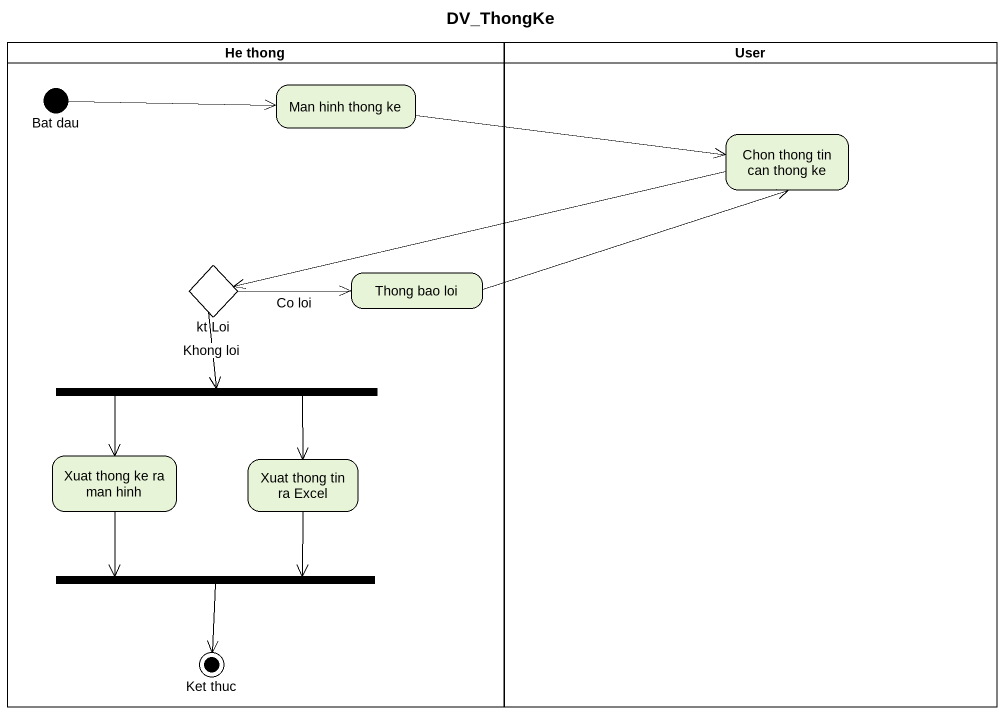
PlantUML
@startuml
title DV_ThongKe
hide empty description
state "He thong" as He_thong <<partition>> {
  state "Bat dau" as Bat_dau <<start>>
  state "Man hinh thong ke" as Man_hinh_thong_ke
  state "kt Loi" as kt_Loi <<choice>>
  state "Thong bao loi" as Thong_bao_loi
  state fork1 <<fork>>
  state "Xuat thong ke ra man hinh" as Xuat_thong_ke_ra_man_hinh
  state "Xuat thong tin ra Excel" as Xuat_thong_tin_ra_Excel
  state fork2 <<join>>
  state "Ket thuc" as Ket_thuc <<end>>
}
state User <<partition>> {
  state "Chon thong tin can thong ke" as Chon_thong_tin_can_thong_ke
}
Bat_dau -right-> Man_hinh_thong_ke
Man_hinh_thong_ke -right-> Chon_thong_tin_can_thong_ke
Chon_thong_tin_can_thong_ke -left-> kt_Loi
kt_Loi -right-> Thong_bao_loi : Co loi
kt_Loi --> fork1 : Khong loi
Thong_bao_loi -right-> Chon_thong_tin_can_thong_ke
fork1 --> Xuat_thong_ke_ra_man_hinh
fork1 --> Xuat_thong_tin_ra_Excel
Xuat_thong_ke_ra_man_hinh --> fork2
Xuat_thong_tin_ra_Excel --> fork2
fork2 --> Ket_thuc
@enduml
